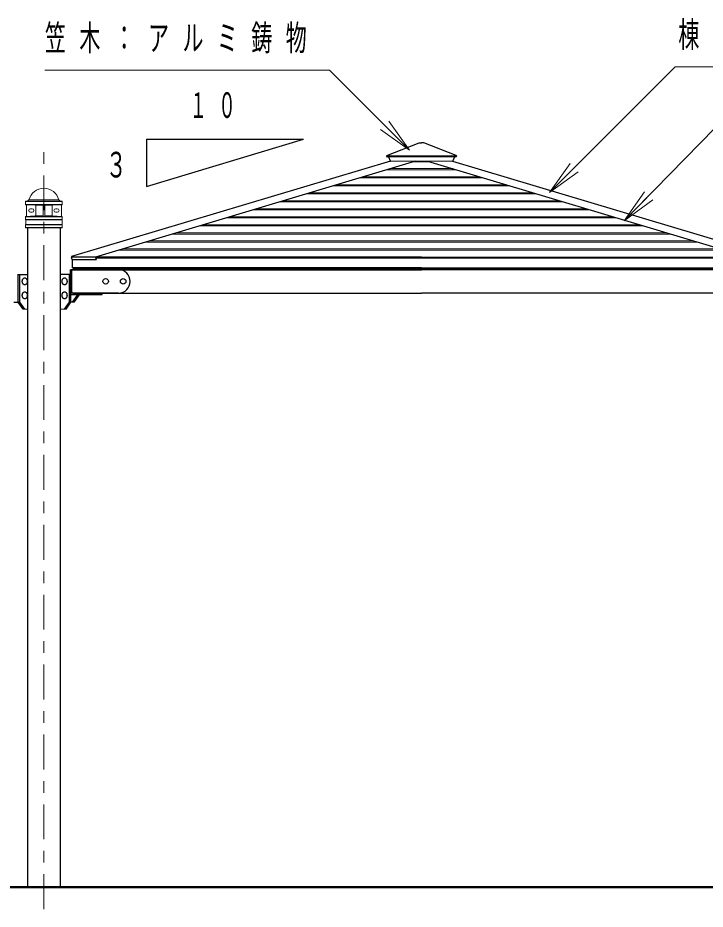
# Model space of a CAD drawing. Units: millimetres on the paper, scale 1:50. Extents: x -365 to 10, y -47 to 257.
# Drawn here: x -267.9 to -209, y 57.5 to 134 of the extents above; entities that cross this region are included whole.
import ezdxf
from ezdxf.enums import TextEntityAlignment as Align

# ---------------------------------------------------------------- set-up
doc = ezdxf.new("R2010")
doc.units = ezdxf.units.MM
doc.linetypes.add('USER2', pattern=[6, 3, -1, 1, -1])
doc.layers.add('LY_1', color=7, linetype='Continuous', lineweight=25)
doc.styles.add('ＭＳ ゴシック', font='')
doc.styles.get('ＭＳ ゴシック').set_extended_font_data('MS Gothic')

msp = doc.modelspace()

# ---------------------------------------------------------------- linework, layer by layer
at = {"layer": 'LY_1', "lineweight": 13}
for p, q in [((-234.331, 122.689), (-236.449, 124.814)), ((-236.095, 125.167), (-234.331, 122.689)), ((-234.331, 122.689), (-236.803, 124.461)), ((-222.317, 119.059), (-220.549, 121.533)), ((-222.317, 119.059), (-220.196, 121.18)), ((-219.842, 120.826), (-222.317, 119.059)), ((-215.904, 116.62), (-214.164, 119.115)), ((-215.904, 116.62), (-213.806, 118.765)), ((-267.271, 118.282), (-267.251, 118.302)), ((-267.271, 118.282), (-267.271, 118.022)), ((-267.271, 118.282), (-264.111, 118.282)), ((-267.271, 118.022), (-264.111, 118.022)), ((-267.271, 118.022), (-267.251, 118.002)), ((-267.251, 118.302), (-264.131, 118.302)), ((-267.251, 118.002), (-266.429, 117.966)), ((-267.251, 118.002), (-264.131, 118.002)), ((-267.191, 117.997), (-267.191, 117.006)), ((-267.089, 118.302), (-266.971, 118.42)), ((-266.971, 118.42), (-264.411, 118.42)), ((-266.391, 117.964), (-265.761, 117.964)), ((-266.391, 117.926), (-266.391, 117.077)), ((-265.761, 117.962), (-265.761, 117.042)), ((-264.991, 117.964), (-265.621, 117.964)), ((-265.621, 117.962), (-265.621, 117.042)), ((-264.991, 117.926), (-264.991, 117.077)), ((-264.131, 118.002), (-264.953, 117.966)), ((-264.293, 118.302), (-264.411, 118.42)), ((-264.191, 117.997), (-264.191, 117.006)), ((-264.131, 118.302), (-264.111, 118.282)), ((-264.131, 118.002), (-264.111, 118.022)), ((-264.111, 118.282), (-264.111, 118.022)), ((-213.449, 118.415), (-215.904, 116.62)), ((-266.841, 117.652), (-266.701, 117.652)), ((-266.841, 117.352), (-266.701, 117.352)), ((-264.541, 117.652), (-264.681, 117.652)), ((-264.541, 117.352), (-264.681, 117.352)), ((-267.231, 117.002), (-267.271, 116.962)), ((-267.271, 116.962), (-264.111, 116.962)), ((-267.271, 116.962), (-267.271, 116.722)), ((-267.271, 116.722), (-264.111, 116.722)), ((-267.271, 116.722), (-267.251, 116.702)), ((-267.251, 116.702), (-264.131, 116.702)), ((-267.251, 116.702), (-267.251, 116.302)), ((-267.231, 117.002), (-266.429, 117.037)), ((-267.231, 117.002), (-264.151, 117.002)), ((-266.391, 117.038), (-265.761, 117.038)), ((-264.991, 117.038), (-265.621, 117.038)), ((-264.151, 117.002), (-264.953, 117.037)), ((-264.151, 117.002), (-264.111, 116.962)), ((-264.111, 116.722), (-264.131, 116.702)), ((-264.131, 116.702), (-264.131, 116.302)), ((-264.111, 116.962), (-264.111, 116.722)), ((-267.251, 116.302), (-267.271, 116.282)), ((-267.271, 116.282), (-264.111, 116.282)), ((-267.271, 116.282), (-267.271, 116.042)), ((-267.271, 116.042), (-264.111, 116.042)), ((-267.271, 116.042), (-267.231, 116.002)), ((-267.251, 116.302), (-264.131, 116.302)), ((-267.231, 116.002), (-264.151, 116.002)), ((-264.111, 116.042), (-264.151, 116.002)), ((-264.131, 116.302), (-264.111, 116.282)), ((-264.111, 116.282), (-264.111, 116.042)), ((-263.793, 109.02), (-264.293, 109.02))]:
    msp.add_line(p, q, dxfattribs=at)
at = {"layer": 'LY_1'}
for p, q in [((-256.898, 123.618), (-256.898, 119.574)), ((-256.898, 123.618), (-243.418, 123.618)), ((-256.898, 119.573), (-243.418, 123.617)), ((-267.089, 116.002), (-267.089, 59.42)), ((-264.293, 116.002), (-264.293, 59.42)), ((-263.231, 112.589), (-263.231, 113.301)), ((-233.291, 112.589), (-263.231, 112.589)), ((-233.291, 112.589), (-203.351, 112.589)), ((-263.496, 109.62), (-263.496, 112.02)), ((-263.369, 109.62), (-263.369, 112.02)), ((-263.228, 109.62), (-262.803, 110.22)), ((-263.1, 109.62), (-262.676, 110.22)), ((-262.803, 110.22), (-262.803, 110.42)), ((-262.676, 110.22), (-262.803, 110.22)), ((-262.676, 110.22), (-262.676, 110.42)), ((-263.92, 109.02), (-263.496, 109.62)), ((-263.793, 109.02), (-263.369, 109.62)), ((-263.1, 109.62), (-263.496, 109.62))]:
    msp.add_line(p, q, dxfattribs=at)
at = {"layer": 'LY_1', "color": 2}
for p, q in [((-236.272, 122.212), (-233.489, 123.319)), ((-233.489, 123.319), (-233.291, 123.319)), ((-233.092, 123.319), (-233.291, 123.319)), ((-230.309, 122.212), (-233.092, 123.319)), ((-236.283, 122.186), (-236.254, 122.112)), ((-236.12, 122.099), (-235.984, 121.759)), ((-230.462, 122.099), (-230.597, 121.759)), ((-230.298, 122.186), (-230.328, 122.112)), ((-263.291, 112.02), (-264.293, 112.02))]:
    msp.add_line(p, q, dxfattribs=at)
at = {"layer": 'LY_1', "linetype": 'USER2', "lineweight": 13}
msp.add_line((-265.691, 57.521), (-265.691, 122.644), dxfattribs=at)
at = {"layer": 'LY_1', "color": 131}
for p, q in [((-235.962, 121.746), (-263.315, 113.54)), ((-233.796, 121.746), (-261.252, 113.509)), ((-232.785, 121.746), (-205.33, 113.509)), ((-230.62, 121.746), (-203.267, 113.54)), ((-263.276, 113.301), (-263.336, 113.5)), ((-263.276, 113.301), (-261.189, 113.301)), ((-261.189, 113.301), (-261.252, 113.509)), ((-262.255, 112.589), (-262.255, 112.54)), ((-263.291, 110.5), (-263.291, 112.34)), ((-263.291, 110.42), (-263.291, 112.02)), ((-263.211, 112.42), (-233.291, 112.42)), ((-233.291, 112.484), (-263.191, 112.484)), ((-263.191, 112.42), (-263.191, 112.484)), ((-262.311, 112.42), (-263.191, 112.42)), ((-263.111, 112.42), (-262.271, 112.42)), ((-233.291, 112.484), (-203.391, 112.484)), ((-203.371, 112.42), (-233.291, 112.42)), ((-262.676, 110.42), (-263.291, 110.42)), ((-263.211, 110.42), (-233.291, 110.42)), ((-203.371, 110.42), (-233.291, 110.42))]:
    msp.add_line(p, q, dxfattribs=at)
at = {"layer": 'LY_1', "color": 2, "lineweight": 13}
for p, q in [((-236.281, 122.205), (-233.291, 122.205)), ((-236.235, 122.099), (-233.291, 122.099)), ((-235.966, 121.746), (-233.291, 121.746)), ((-230.3, 122.205), (-233.291, 122.205)), ((-230.346, 122.099), (-233.291, 122.099)), ((-230.616, 121.746), (-233.291, 121.746))]:
    msp.add_line(p, q, dxfattribs=at)
at = {"layer": 'LY_1', "color": 12, "lineweight": 13}
for p, q in [((-233.981, 121.691), (-233.291, 121.691)), ((-232.601, 121.691), (-233.291, 121.691)), ((-236.279, 121.001), (-233.291, 121.001)), ((-235.965, 121.095), (-233.291, 121.095)), ((-230.617, 121.095), (-233.291, 121.095)), ((-230.302, 121.001), (-233.291, 121.001)), ((-238.578, 120.311), (-233.291, 120.311)), ((-238.264, 120.406), (-233.291, 120.406)), ((-228.318, 120.406), (-233.291, 120.406)), ((-228.003, 120.311), (-233.291, 120.311)), ((-240.877, 119.622), (-233.291, 119.622)), ((-240.563, 119.716), (-233.291, 119.716)), ((-226.019, 119.716), (-233.291, 119.716)), ((-225.705, 119.622), (-233.291, 119.622)), ((-243.176, 118.932), (-233.291, 118.932)), ((-242.861, 119.026), (-233.291, 119.026)), ((-223.72, 119.026), (-233.291, 119.026)), ((-223.406, 118.932), (-233.291, 118.932)), ((-245.475, 118.243), (-233.291, 118.243)), ((-245.16, 118.337), (-233.291, 118.337)), ((-221.421, 118.337), (-233.291, 118.337)), ((-221.107, 118.243), (-233.291, 118.243)), ((-247.773, 117.553), (-233.291, 117.553)), ((-247.459, 117.647), (-233.291, 117.647)), ((-219.123, 117.647), (-233.291, 117.647)), ((-218.808, 117.553), (-233.291, 117.553)), ((-250.072, 116.863), (-233.291, 116.863)), ((-249.758, 116.958), (-233.291, 116.958)), ((-216.824, 116.958), (-233.291, 116.958)), ((-216.509, 116.863), (-233.291, 116.863)), ((-254.355, 115.578), (-233.291, 115.578)), ((-252.371, 116.174), (-233.291, 116.174)), ((-252.057, 116.268), (-233.291, 116.268)), ((-214.525, 116.268), (-233.291, 116.268)), ((-214.211, 116.174), (-233.291, 116.174)), ((-212.226, 115.578), (-233.291, 115.578)), ((-256.968, 114.794), (-233.291, 114.794)), ((-256.654, 114.889), (-233.291, 114.889)), ((-254.67, 115.484), (-233.291, 115.484)), ((-211.912, 115.484), (-233.291, 115.484)), ((-209.927, 114.889), (-233.291, 114.889)), ((-209.613, 114.794), (-233.291, 114.794)), ((-259.267, 114.105), (-233.291, 114.105)), ((-258.953, 114.199), (-233.291, 114.199)), ((-207.629, 114.199), (-233.291, 114.199)), ((-207.314, 114.105), (-233.291, 114.105))]:
    msp.add_line(p, q, dxfattribs=at)
at = {"layer": 'LY_1', "color": 4}
for q in [(-263.291, 113.509), (-203.291, 113.509)]:
    msp.add_line((-233.291, 113.509), q, dxfattribs=at)
at = {"layer": 'LY_1', "color": 4, "lineweight": 13}
for p in [(-261.223, 113.415), (-205.358, 113.415)]:
    msp.add_line(p, (-233.291, 113.415), dxfattribs=at)
at = {"layer": 'LY_1', "color": 40}
for p, q in [((-267.971, 112.02), (-267.089, 112.02)), ((-267.886, 109.62), (-267.886, 112.02)), ((-267.758, 109.62), (-267.758, 112.02)), ((-259.291, 112.42), (-263.411, 112.42)), ((-263.411, 110.3), (-263.411, 112.42)), ((-259.291, 110.42), (-263.411, 110.42)), ((-263.411, 110.3), (-260.691, 110.3)), ((-260.691, 110.3), (-260.691, 110.42)), ((-268.281, 109.62), (-267.758, 109.62)), ((-267.461, 109.02), (-267.886, 109.62)), ((-267.334, 109.02), (-267.758, 109.62))]:
    msp.add_line(p, q, dxfattribs=at)
at = {"layer": 'LY_1', "color": 40, "lineweight": 13}
msp.add_line((-267.461, 109.02), (-267.089, 109.02), dxfattribs=at)
at = {"layer": 'LY_1', "lineweight": 50}
msp.add_line((-336.409, 59.42), (-125.544, 59.42), dxfattribs=at)
at = {"layer": 'LY_1', "lineweight": 13}
for points in [[(-234.331, 122.689), (-241.177, 129.556), (-265.602, 129.556)], [(-222.317, 119.059), (-211.537, 129.839), (-193.252, 129.839)], [(-215.904, 116.62), (-208.088, 124.612), (-181.088, 124.612)]]:
    msp.add_lwpolyline(points, dxfattribs=at)
at = {"layer": 'LY_1', "color": 40}
for points in [[(-267.334, 111.72), (-267.316, 111.718), (-267.297, 111.715), (-267.279, 111.709), (-267.261, 111.701), (-267.244, 111.691), (-267.228, 111.679), (-267.212, 111.665), (-267.198, 111.649), (-267.184, 111.632), (-267.172, 111.612), (-267.16, 111.592), (-267.15, 111.57), (-267.142, 111.546), (-267.135, 111.522), (-267.129, 111.497), (-267.125, 111.472), (-267.123, 111.446), (-267.122, 111.42), (-267.123, 111.393), (-267.125, 111.367), (-267.129, 111.342), (-267.135, 111.317), (-267.142, 111.293), (-267.15, 111.27), (-267.16, 111.247), (-267.172, 111.227), (-267.184, 111.207), (-267.198, 111.19), (-267.212, 111.174), (-267.228, 111.16), (-267.244, 111.148), (-267.261, 111.138), (-267.279, 111.13), (-267.297, 111.124), (-267.316, 111.121), (-267.334, 111.12), (-267.353, 111.121), (-267.371, 111.124), (-267.389, 111.13), (-267.407, 111.138), (-267.424, 111.148), (-267.44, 111.16), (-267.456, 111.174), (-267.47, 111.19), (-267.484, 111.207), (-267.497, 111.227), (-267.508, 111.247), (-267.518, 111.27), (-267.526, 111.293), (-267.533, 111.317), (-267.539, 111.342), (-267.543, 111.367), (-267.545, 111.393), (-267.546, 111.42), (-267.545, 111.446), (-267.543, 111.472), (-267.539, 111.497), (-267.533, 111.522), (-267.526, 111.546), (-267.518, 111.57), (-267.508, 111.592), (-267.497, 111.612), (-267.484, 111.632), (-267.47, 111.649), (-267.456, 111.665), (-267.44, 111.679), (-267.424, 111.691), (-267.407, 111.701), (-267.389, 111.709), (-267.371, 111.715), (-267.353, 111.718)], [(-267.334, 110.52), (-267.316, 110.518), (-267.297, 110.515), (-267.279, 110.509), (-267.261, 110.501), (-267.244, 110.491), (-267.228, 110.479), (-267.212, 110.465), (-267.198, 110.449), (-267.184, 110.432), (-267.172, 110.412), (-267.16, 110.392), (-267.15, 110.37), (-267.142, 110.346), (-267.135, 110.322), (-267.129, 110.297), (-267.125, 110.272), (-267.123, 110.246), (-267.122, 110.22), (-267.123, 110.193), (-267.125, 110.167), (-267.129, 110.142), (-267.135, 110.117), (-267.142, 110.093), (-267.15, 110.07), (-267.16, 110.047), (-267.172, 110.027), (-267.184, 110.007), (-267.198, 109.99), (-267.212, 109.974), (-267.228, 109.96), (-267.244, 109.948), (-267.261, 109.938), (-267.279, 109.93), (-267.297, 109.924), (-267.316, 109.921), (-267.334, 109.92), (-267.353, 109.921), (-267.371, 109.924), (-267.389, 109.93), (-267.407, 109.938), (-267.424, 109.948), (-267.44, 109.96), (-267.456, 109.974), (-267.47, 109.99), (-267.484, 110.007), (-267.497, 110.027), (-267.508, 110.047), (-267.518, 110.07), (-267.526, 110.093), (-267.533, 110.117), (-267.539, 110.142), (-267.543, 110.167), (-267.545, 110.193), (-267.546, 110.22), (-267.545, 110.246), (-267.543, 110.272), (-267.539, 110.297), (-267.533, 110.322), (-267.526, 110.346), (-267.518, 110.37), (-267.508, 110.392), (-267.497, 110.412), (-267.484, 110.432), (-267.47, 110.449), (-267.456, 110.465), (-267.44, 110.479), (-267.424, 110.491), (-267.407, 110.501), (-267.389, 110.509), (-267.371, 110.515), (-267.353, 110.518)]]:
    msp.add_lwpolyline(points, close=True, dxfattribs=at)
at = {"layer": 'LY_1'}
for points in [[(-263.92, 111.72), (-263.902, 111.718), (-263.883, 111.715), (-263.865, 111.709), (-263.848, 111.701), (-263.831, 111.691), (-263.814, 111.679), (-263.799, 111.665), (-263.784, 111.649), (-263.77, 111.632), (-263.758, 111.612), (-263.746, 111.592), (-263.737, 111.57), (-263.728, 111.546), (-263.721, 111.522), (-263.715, 111.497), (-263.711, 111.472), (-263.709, 111.446), (-263.708, 111.42), (-263.709, 111.393), (-263.711, 111.367), (-263.715, 111.342), (-263.721, 111.317), (-263.728, 111.293), (-263.737, 111.27), (-263.746, 111.247), (-263.758, 111.227), (-263.77, 111.207), (-263.784, 111.19), (-263.799, 111.174), (-263.814, 111.16), (-263.831, 111.148), (-263.848, 111.138), (-263.865, 111.13), (-263.883, 111.124), (-263.902, 111.121), (-263.92, 111.12), (-263.939, 111.121), (-263.957, 111.124), (-263.975, 111.13), (-263.993, 111.138), (-264.01, 111.148), (-264.026, 111.16), (-264.042, 111.174), (-264.057, 111.19), (-264.07, 111.207), (-264.083, 111.227), (-264.094, 111.247), (-264.104, 111.27), (-264.112, 111.293), (-264.12, 111.317), (-264.125, 111.342), (-264.129, 111.367), (-264.132, 111.393), (-264.132, 111.42), (-264.132, 111.446), (-264.129, 111.472), (-264.125, 111.497), (-264.12, 111.522), (-264.112, 111.546), (-264.104, 111.57), (-264.094, 111.592), (-264.083, 111.612), (-264.07, 111.632), (-264.057, 111.649), (-264.042, 111.665), (-264.026, 111.679), (-264.01, 111.691), (-263.993, 111.701), (-263.975, 111.709), (-263.957, 111.715), (-263.939, 111.718)], [(-263.92, 110.52), (-263.902, 110.518), (-263.883, 110.515), (-263.865, 110.509), (-263.848, 110.501), (-263.831, 110.491), (-263.814, 110.479), (-263.799, 110.465), (-263.784, 110.449), (-263.77, 110.432), (-263.758, 110.412), (-263.746, 110.392), (-263.737, 110.37), (-263.728, 110.346), (-263.721, 110.322), (-263.715, 110.297), (-263.711, 110.272), (-263.709, 110.246), (-263.708, 110.22), (-263.709, 110.193), (-263.711, 110.167), (-263.715, 110.142), (-263.721, 110.117), (-263.728, 110.093), (-263.737, 110.07), (-263.746, 110.047), (-263.758, 110.027), (-263.77, 110.007), (-263.784, 109.99), (-263.799, 109.974), (-263.814, 109.96), (-263.831, 109.948), (-263.848, 109.938), (-263.865, 109.93), (-263.883, 109.924), (-263.902, 109.921), (-263.92, 109.92), (-263.939, 109.921), (-263.957, 109.924), (-263.975, 109.93), (-263.993, 109.938), (-264.01, 109.948), (-264.026, 109.96), (-264.042, 109.974), (-264.057, 109.99), (-264.07, 110.007), (-264.083, 110.027), (-264.094, 110.047), (-264.104, 110.07), (-264.112, 110.093), (-264.12, 110.117), (-264.125, 110.142), (-264.129, 110.167), (-264.132, 110.193), (-264.132, 110.22), (-264.132, 110.246), (-264.129, 110.272), (-264.125, 110.297), (-264.12, 110.322), (-264.112, 110.346), (-264.104, 110.37), (-264.094, 110.392), (-264.083, 110.412), (-264.07, 110.432), (-264.057, 110.449), (-264.042, 110.465), (-264.026, 110.479), (-264.01, 110.491), (-263.993, 110.501), (-263.975, 110.509), (-263.957, 110.515), (-263.939, 110.518)]]:
    msp.add_lwpolyline(points, close=True, dxfattribs=at)
at = {"layer": 'LY_1', "color": 40}
for centre in [(-260.391, 111.42), (-258.891, 111.42)]:
    msp.add_circle(centre, 0.24, dxfattribs=at)
at = {"layer": 'LY_1', "color": 2}
for centre, start, end in [((-236.265, 122.193), 111.7, 201.7), ((-236.235, 122.119), 201.7, 270), ((-235.966, 121.766), 196.7, 270), ((-230.616, 121.766), 270, 343.3), ((-230.346, 122.119), 270, 338.3), ((-230.317, 122.193), 338.3, 68.3)]:
    msp.add_arc(centre, 0.02, start, end, dxfattribs=at)
at = {"layer": 'LY_1', "lineweight": 13}
for centre, radius, start, end in [((-265.691, 118.1), 1.319, 14.00253, 165.99746), ((-266.431, 117.926), 0.04, 0, 87.5), ((-265.801, 117.962), 0.04, 0, 90), ((-265.581, 117.962), 0.04, 90, 180), ((-264.951, 117.926), 0.04, 92.5, 180), ((-266.841, 117.502), 0.15, 90, 270), ((-266.701, 117.502), 0.15, 270, 90), ((-264.681, 117.502), 0.15, 90, 270), ((-264.541, 117.502), 0.15, 270, 90), ((-266.431, 117.077), 0.04, 272.5, 0), ((-265.801, 117.042), 0.04, 270, 0), ((-265.581, 117.042), 0.04, 180, 270), ((-264.951, 117.077), 0.04, 180, 267.5)]:
    msp.add_arc(centre, radius, start, end, dxfattribs=at)
at = {"layer": 'LY_1', "color": 131}
for centre, radius, start, end in [((-263.306, 113.509), 0.032, 106.69924, 196.69924), ((-262.311, 112.54), 0.056, 270, 0), ((-263.211, 112.34), 0.08, 90, 180), ((-263.211, 110.5), 0.08, 180, 270)]:
    msp.add_arc(centre, radius, start, end, dxfattribs=at)
at = {"layer": 'LY_1', "color": 40}
msp.add_arc((-259.291, 111.42), 1, 270, 90, dxfattribs=at)

# ---------------------------------------------------------------- texts
at = {"layer": 'LY_1', "style": 'ＭＳ ゴシック', "width": 0.6}
msp.add_text('３', height=2.199, dxfattribs=at).set_placement((-259.485, 121.437), align=Align.MIDDLE_CENTER)
at = {"layer": 'LY_1', "char_height": 2.199, "style": 'ＭＳ ゴシック'}
for s, insert, attachment_point in [('\\T1.64;\\W0.6;棟包：ＳＵＳ', (-211.252, 132.489), 4), ('\\T1.64;\\W0.6;笠木：アルミ鋳物', (-265.602, 132.206), 4), ('\\T1.64;\\W0.5;１０', (-250.73, 126.537), 5)]:
    msp.add_mtext(s, dxfattribs=dict(at, insert=insert, attachment_point=attachment_point))

doc.saveas('drawing.dxf')
